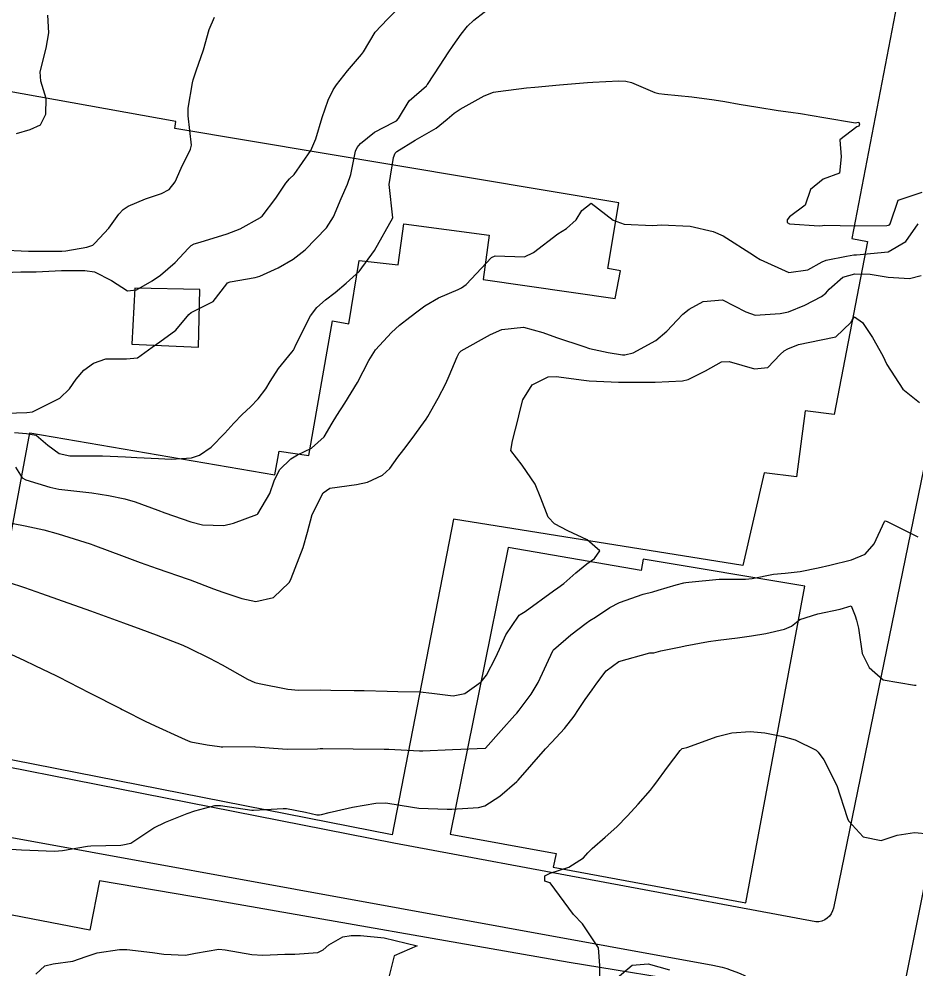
# Model space of a CAD drawing. Header units: metres. Extents: x 307586 to 320046, y 7427249 to 7434250.
# Drawn here: x 310796.4 to 310850.7, y 7432277.1 to 7432334.5 of the extents above; entities that cross this region are included whole.
import ezdxf

# ---------------------------------------------------------------- set-up
doc = ezdxf.new("R2010")
doc.units = ezdxf.units.M
doc.header["$MEASUREMENT"] = 0
for name, color, linetype in [('Curvas de Nivel 1m', 11, 'Continuous'), ('Curvas de Nivel 5m', 15, 'Continuous'), ('Edificações', 30, 'Continuous'), ('Vias Primárias', 230, 'Continuous')]:
    doc.layers.add(name, color=color, linetype=linetype)

msp = doc.modelspace()

# ---------------------------------------------------------------- linework, layer by layer
at = {"layer": 'Curvas de Nivel 1m', "flags": 128}
for points, elevation in [([(310794.967, 7432319.161), (310796.518, 7432319.224), (310796.967, 7432319.223), (310797.439, 7432319.234), (310798.969, 7432319.305), (310800.389, 7432319.306), (310800.968, 7432319.223), (310802.002, 7432318.71), (310802.954, 7432318.085), (310803.514, 7432318.133), (310804.454, 7432318.678), (310804.966, 7432319.024), (310805.85, 7432319.786), (310806.658, 7432320.653), (310806.815, 7432320.821), (310806.986, 7432320.912), (310807.362, 7432321.02), (310808.992, 7432321.531), (310809.775, 7432321.832), (310811.002, 7432322.518), (310811.051, 7432322.551), (310811.112, 7432322.599), (310811.931, 7432323.679), (310812.543, 7432324.585), (310812.771, 7432324.847), (310813.038, 7432325.117), (310814.052, 7432326.565), (310814.355, 7432327.269), (310814.733, 7432328.555), (310815.093, 7432329.601), (310815.405, 7432330.242), (310815.614, 7432330.545), (310816.262, 7432331.388), (310817.121, 7432332.366), (310817.229, 7432332.528), (310817.939, 7432333.72), (310818.695, 7432334.507), (310819.158, 7432334.97)], 734), ([(310795.207, 7432320.561), (310796.98, 7432320.481), (310798.711, 7432320.475), (310798.98, 7432320.481), (310799.222, 7432320.496), (310800.506, 7432320.725), (310800.854, 7432320.851), (310800.985, 7432320.966), (310801.831, 7432321.876), (310802.446, 7432322.706), (310802.703, 7432323.007), (310803.01, 7432323.204), (310804.054, 7432323.648), (310805.022, 7432323.97), (310805.488, 7432324.203), (310805.85, 7432324.662), (310806.206, 7432325.493), (310806.781, 7432326.653), (310806.824, 7432326.885), (310806.628, 7432328.655), (310806.624, 7432329.118), (310806.888, 7432330.652), (310806.925, 7432330.831), (310807.11, 7432331.388), (310807.551, 7432332.644), (310807.899, 7432333.881), (310808.231, 7432334.634)], 733), ([(310796.25, 7432327.593), (310797.069, 7432327.826), (310797.708, 7432328.126), (310798.018, 7432328.756), (310798.039, 7432329.702), (310797.716, 7432330.761), (310797.671, 7432331.324), (310798.041, 7432332.756), (310798.21, 7432333.681), (310798.137, 7432334.755)], 732), ([(310796.119, 7432309.508), (310796.85, 7432309.451), (310797.43, 7432309.343), (310798.151, 7432308.75), (310798.835, 7432308.243), (310799.468, 7432308.099), (310800.834, 7432308.105), (310801.45, 7432308.098), (310802.833, 7432308.04), (310803.52, 7432308.002), (310804.832, 7432307.937), (310805.596, 7432307.897), (310806.833, 7432307.986), (310807.327, 7432308.152), (310808.026, 7432308.632), (310808.852, 7432309.479), (310809.386, 7432310.087), (310809.907, 7432310.61), (310810.406, 7432311.066), (310810.872, 7432311.55), (310811.33, 7432312.144), (310811.602, 7432312.593), (310812.098, 7432313.385), (310812.91, 7432314.381), (310812.997, 7432314.493), (310813.04, 7432314.578), (310813.152, 7432314.813), (310814.041, 7432316.563), (310814.422, 7432317.076), (310814.948, 7432317.528), (310815.528, 7432317.971), (310816.183, 7432318.538), (310816.6, 7432318.9), (310816.97, 7432319.259), (310817.913, 7432320.516), (310819.003, 7432322.5), (310818.796, 7432324.504), (310819.049, 7432326.15), (310819.145, 7432326.406), (310819.254, 7432326.498), (310820.368, 7432327.182), (310821.07, 7432327.586), (310821.641, 7432327.908), (310822.29, 7432328.468), (310822.717, 7432328.833), (310823.089, 7432329.069), (310824.53, 7432329.871), (310825.1, 7432330.096), (310825.385, 7432330.142), (310827.102, 7432330.351), (310827.603, 7432330.403), (310829.104, 7432330.527), (310830.795, 7432330.674), (310831.106, 7432330.693), (310832.681, 7432330.771), (310833.107, 7432330.765), (310833.456, 7432330.684), (310834.302, 7432330.322), (310834.864, 7432330.077), (310835.1, 7432330.005), (310835.44, 7432329.966), (310837.098, 7432329.815), (310838.451, 7432329.624), (310839.096, 7432329.52), (310839.97, 7432329.376), (310841.092, 7432329.189), (310842.333, 7432328.985), (310843.09, 7432328.883), (310843.68, 7432328.803), (310845.087, 7432328.568), (310847.007, 7432328.247), (310847.084, 7432328.258), (310847.199, 7432328.283), (310847.25, 7432328.167), (310847.204, 7432328.046), (310847.08, 7432328.006), (310846.046, 7432327.203), (310846.139, 7432326.179), (310846.026, 7432325.197), (310845.039, 7432324.835), (310844.283, 7432324.201), (310843.968, 7432323.257), (310843.008, 7432322.554), (310842.863, 7432322.364), (310842.865, 7432322.221), (310843.002, 7432322.129), (310844.813, 7432322.005), (310845.001, 7432322.03), (310845.145, 7432322.045), (310847.001, 7432322.013), (310848.89, 7432322.03), (310849.002, 7432322.042), (310849.062, 7432322.08), (310849.091, 7432322.139), (310849.592, 7432323.567), (310851.032, 7432324.046)], 736), ([(310796.182, 7432307.417), (310796.59, 7432306.772), (310796.812, 7432306.649), (310798.271, 7432306.211), (310798.806, 7432306.095), (310799.54, 7432305.998), (310800.804, 7432305.873), (310801.807, 7432305.705), (310802.801, 7432305.494), (310803.422, 7432305.314), (310804.794, 7432304.815), (310805.211, 7432304.666), (310806.785, 7432304.119), (310807.496, 7432303.926), (310808.782, 7432303.89), (310809.366, 7432304.032), (310810.792, 7432304.553), (310810.818, 7432304.574), (310810.837, 7432304.6), (310811.567, 7432305.83), (310811.844, 7432306.59), (310812.153, 7432307.257), (310812.833, 7432307.922), (310813.25, 7432308.161), (310814.086, 7432308.561), (310814.85, 7432309.248), (310815.335, 7432310.068), (310815.631, 7432310.542), (310816.119, 7432311.289), (310816.883, 7432312.53), (310817.552, 7432313.871), (310817.969, 7432314.514), (310818.924, 7432315.57), (310819.418, 7432316.005), (310820.041, 7432316.489), (310820.544, 7432316.879), (310820.943, 7432317.163), (310821.775, 7432317.647), (310822.959, 7432318.167), (310823.161, 7432318.256), (310823.444, 7432318.453), (310824.98, 7432320.105), (310825.203, 7432320.206), (310826.98, 7432320.145), (310827.513, 7432320.402), (310828.994, 7432321.524), (310829.528, 7432321.844), (310830.107, 7432322.369), (310830.44, 7432322.937), (310831.018, 7432323.377), (310832.336, 7432322.347), (310833.001, 7432322.114), (310834.713, 7432322.027), (310835, 7432322.043), (310835.244, 7432322.064), (310837, 7432321.997), (310838.39, 7432321.662), (310838.994, 7432321.406), (310840.834, 7432320.241), (310840.982, 7432320.138), (310841.245, 7432319.972), (310842.973, 7432319.198), (310844.111, 7432319.34), (310844.979, 7432319.832), (310845.236, 7432319.932), (310846.461, 7432320.175), (310846.903, 7432320.252), (310846.984, 7432320.258), (310847.073, 7432320.258), (310848.986, 7432320.441), (310850.052, 7432321.07), (310850.788, 7432322.122)], 737), ([(310795.428, 7432304.139), (310796.78, 7432303.879), (310797.896, 7432303.633), (310798.773, 7432303.395), (310800.708, 7432302.777), (310800.763, 7432302.754), (310800.867, 7432302.719), (310802.756, 7432302.009), (310803.721, 7432301.654), (310804.749, 7432301.298), (310806.631, 7432300.651), (310806.743, 7432300.609), (310808.169, 7432300.06), (310808.735, 7432299.861), (310809.871, 7432299.469), (310810.73, 7432299.291), (310811.792, 7432299.53), (310812.742, 7432300.447), (310812.814, 7432300.579), (310812.86, 7432300.694), (310813.594, 7432302.568), (310813.845, 7432303.496), (310814.133, 7432304.56), (310814.806, 7432305.868), (310815.202, 7432306.153), (310816.811, 7432306.378), (310817.471, 7432306.52), (310818.388, 7432306.938), (310818.825, 7432307.339), (310819.319, 7432308.012), (310819.681, 7432308.492), (310820.177, 7432309.159), (310820.859, 7432310.094), (310821.023, 7432310.317), (310821.128, 7432310.477), (310821.76, 7432311.586), (310822.211, 7432312.467), (310822.418, 7432312.937), (310822.907, 7432314.085), (310823.029, 7432314.341), (310823.149, 7432314.456), (310824.923, 7432315.436), (310825.604, 7432315.746), (310826.928, 7432315.893), (310828.083, 7432315.551), (310828.922, 7432315.259), (310830.569, 7432314.711), (310830.915, 7432314.601), (310832.047, 7432314.349), (310832.911, 7432314.201), (310833.047, 7432314.202), (310833.543, 7432314.331), (310834.921, 7432315.077), (310835.592, 7432315.638), (310836.21, 7432316.297), (310836.559, 7432316.674), (310836.943, 7432316.973), (310837.795, 7432317.432), (310838.952, 7432317.533), (310840.377, 7432316.81), (310840.938, 7432316.607), (310842.455, 7432316.71), (310842.942, 7432316.806), (310843.945, 7432317.208), (310844.956, 7432317.743), (310845.214, 7432317.932), (310845.417, 7432318.185), (310846.232, 7432318.916), (310846.972, 7432319.113), (310847.894, 7432319.078), (310848.97, 7432318.897), (310850.264, 7432318.833), (310850.972, 7432318.999)], 738), ([(310794.743, 7432300.79), (310796.737, 7432300.137), (310797.766, 7432299.787), (310798.73, 7432299.444), (310800.723, 7432298.72), (310802.713, 7432298.011), (310803.767, 7432297.624), (310804.702, 7432297.274), (310806.3, 7432296.654), (310806.691, 7432296.477), (310807.917, 7432295.863), (310808.681, 7432295.456), (310810.22, 7432294.605), (310810.67, 7432294.406), (310810.932, 7432294.334), (310812.664, 7432293.984), (310813.297, 7432293.936), (310814.664, 7432293.948), (310815.269, 7432293.939), (310816.664, 7432293.921), (310817.275, 7432293.909), (310818.663, 7432293.865), (310819.306, 7432293.851), (310820.663, 7432293.835), (310821.382, 7432293.753), (310822.66, 7432293.588), (310823.376, 7432293.735), (310824.361, 7432294.435), (310824.677, 7432294.832), (310825.231, 7432295.881), (310825.457, 7432296.422), (310825.844, 7432297.28), (310826.61, 7432298.411), (310826.665, 7432298.469), (310826.724, 7432298.509), (310827.013, 7432298.693), (310828.738, 7432299.937), (310829.004, 7432300.114), (310829.36, 7432300.374), (310830.093, 7432301.023), (310830.755, 7432301.564), (310831.22, 7432301.893), (310831.538, 7432302.352), (310830.773, 7432303.019), (310829.594, 7432303.559), (310828.787, 7432303.991), (310828.41, 7432304.386), (310827.958, 7432305.546), (310827.618, 7432306.398), (310826.83, 7432307.543), (310826.15, 7432308.417), (310826.252, 7432309.013), (310826.616, 7432310.412), (310826.654, 7432310.623), (310826.874, 7432311.497), (310827.437, 7432312.402), (310828.403, 7432312.875), (310828.891, 7432312.898), (310830.575, 7432312.676), (310830.887, 7432312.64), (310832.669, 7432312.56), (310832.886, 7432312.557), (310834.638, 7432312.562), (310834.887, 7432312.566), (310836.546, 7432312.636), (310836.889, 7432312.715), (310837.929, 7432313.243), (310838.906, 7432313.779), (310839.365, 7432313.797), (310840.9, 7432313.373), (310841.692, 7432313.441), (310842.441, 7432314.225), (310842.691, 7432314.447), (310842.916, 7432314.564), (310843.551, 7432314.842), (310844.922, 7432315.108), (310845.805, 7432315.3), (310846.719, 7432316.172), (310846.798, 7432316.309), (310846.938, 7432316.508), (310847.424, 7432316.163), (310848.038, 7432315.267), (310848.657, 7432314.144), (310848.905, 7432313.631), (310849.857, 7432312.13), (310850.875, 7432311.334)], 739), ([(310794.962, 7432284.37), (310796.546, 7432284.288), (310797.047, 7432284.261), (310798.545, 7432284.207), (310799.036, 7432284.245), (310800.55, 7432284.498), (310800.751, 7432284.517), (310802.551, 7432284.563), (310802.676, 7432284.573), (310803.155, 7432284.691), (310804.562, 7432285.601), (310805.268, 7432285.961), (310806.571, 7432286.468), (310807.027, 7432286.643), (310808.246, 7432286.957), (310808.578, 7432286.963), (310810.491, 7432286.684), (310810.574, 7432286.684), (310812.374, 7432286.784), (310812.576, 7432286.773), (310813.726, 7432286.563), (310814.416, 7432286.397), (310814.571, 7432286.392), (310814.703, 7432286.417), (310815.156, 7432286.544), (310816.304, 7432286.806), (310816.578, 7432286.854), (310817.989, 7432287.101), (310818.582, 7432287.111), (310820.209, 7432286.853), (310820.578, 7432286.807), (310822.295, 7432286.745), (310822.577, 7432286.747), (310824.186, 7432286.829), (310824.58, 7432286.935), (310825.496, 7432287.514), (310826.52, 7432288.411), (310826.561, 7432288.453), (310826.604, 7432288.496), (310828.256, 7432290.386), (310828.627, 7432290.783), (310829.395, 7432291.613), (310829.99, 7432292.367), (310830.252, 7432292.761), (310830.658, 7432293.369), (310831.078, 7432293.945), (310831.35, 7432294.353), (310831.927, 7432295.101), (310832.686, 7432295.674), (310834.563, 7432296.184), (310834.692, 7432296.188), (310834.802, 7432296.198), (310835.228, 7432296.305), (310836.434, 7432296.556), (310836.698, 7432296.605), (310838.102, 7432296.869), (310838.703, 7432296.957), (310839.855, 7432297.099), (310840.708, 7432297.212), (310841.578, 7432297.363), (310842.714, 7432297.629), (310843.136, 7432297.794), (310843.639, 7432298.206), (310844.727, 7432298.555), (310846.083, 7432298.822), (310846.732, 7432299.034), (310846.979, 7432298.42), (310847.06, 7432298.165), (310847.188, 7432297.69), (310847.4, 7432296.159), (310847.831, 7432295.3), (310848.677, 7432294.559), (310850.568, 7432294.228), (310850.674, 7432294.232)], 741), ([(310831.54, 7432276.349), (310831.539, 7432277.277), (310831.449, 7432278.35), (310830.497, 7432279.8), (310829.95, 7432280.366), (310828.522, 7432282.282), (310828.452, 7432282.311), (310828.204, 7432282.385), (310828.204, 7432282.709), (310828.53, 7432282.869), (310829.666, 7432283.238), (310830.544, 7432283.789), (310830.816, 7432284.09), (310831.067, 7432284.355), (310831.866, 7432285.041), (310832.566, 7432285.672), (310833.208, 7432286.33), (310833.863, 7432287.042), (310834.597, 7432287.889), (310834.785, 7432288.124), (310834.917, 7432288.307), (310835.627, 7432289.286), (310836.401, 7432290.292), (310836.517, 7432290.398), (310836.624, 7432290.432), (310836.806, 7432290.468), (310838.632, 7432291.136), (310839.531, 7432291.354), (310840.635, 7432291.424), (310841.519, 7432291.346), (310842.632, 7432291.134), (310843.349, 7432290.928), (310844.624, 7432290.295), (310844.754, 7432290.189), (310845.086, 7432289.718), (310845.877, 7432288.177), (310846.507, 7432286.238), (310846.523, 7432286.171), (310846.571, 7432286.026), (310847.475, 7432285.069), (310848.56, 7432284.842), (310849.519, 7432285.175), (310850.565, 7432285.323), (310851.438, 7432285.238)], 742), ([(310797.424, 7432276.755), (310797.951, 7432277.257), (310798.463, 7432277.385), (310799.653, 7432277.54), (310800.47, 7432277.838), (310801.129, 7432278.058), (310802.476, 7432278.253), (310802.925, 7432278.244), (310804.474, 7432278.06), (310805.167, 7432277.968), (310806.472, 7432277.912), (310807.079, 7432278.036), (310808.478, 7432278.269), (310808.861, 7432278.232), (310810.473, 7432277.948), (310811.149, 7432277.917), (310812.474, 7432277.965), (310813.076, 7432277.969), (310814.476, 7432278.07), (310814.79, 7432278.235), (310815.146, 7432278.543), (310815.997, 7432279.026), (310816.489, 7432279.106), (310817.065, 7432279.098), (310818.488, 7432278.962), (310820.483, 7432278.48), (310819.096, 7432277.871), (310818.757, 7432276.497)], 742), ([(310832.454, 7432276.445), (310833.494, 7432277.298), (310834.469, 7432277.383), (310835.746, 7432277.015)], 743)]:
    msp.add_lwpolyline(points, dxfattribs=dict(at, elevation=elevation))
at = {"layer": 'Curvas de Nivel 5m', "flags": 128}
for points, elevation in [([(310794.988, 7432310.663), (310796.863, 7432310.731), (310797.217, 7432310.765), (310798.871, 7432311.584), (310799.449, 7432312.162), (310799.855, 7432312.73), (310800.329, 7432313.288), (310800.898, 7432313.707), (310801.654, 7432313.961), (310802.902, 7432313.966), (310803.557, 7432314.036), (310804.46, 7432314.677), (310804.916, 7432315.001), (310805.89, 7432315.693), (310806.673, 7432316.653), (310806.81, 7432316.776), (310806.936, 7432316.83), (310808.141, 7432317.436), (310808.961, 7432318.509), (310809.012, 7432318.57), (310809.171, 7432318.618), (310810.678, 7432318.891), (310810.967, 7432318.973), (310812.081, 7432319.48), (310812.977, 7432319.995), (310813.718, 7432320.569), (310814.996, 7432321.894), (310815.422, 7432322.546), (310815.897, 7432323.664), (310816.261, 7432324.538), (310816.467, 7432325.107), (310816.763, 7432326.533), (310816.85, 7432326.738), (310817.06, 7432326.979), (310817.912, 7432327.675), (310819.08, 7432328.273), (310819.228, 7432328.352), (310819.353, 7432328.497), (310820.007, 7432329.578), (310821.041, 7432330.481), (310821.074, 7432330.509), (310821.104, 7432330.555), (310821.869, 7432331.719), (310822.361, 7432332.468), (310822.67, 7432332.924), (310823.14, 7432333.599), (310823.527, 7432334.075), (310823.904, 7432334.449), (310825.163, 7432335.423)], 735), ([(310794.916, 7432296.562), (310796.683, 7432295.75), (310797.353, 7432295.433), (310798.673, 7432294.795), (310798.786, 7432294.739), (310800.659, 7432293.762), (310802.531, 7432292.815), (310802.644, 7432292.757), (310802.763, 7432292.698), (310804.023, 7432292.065), (310804.634, 7432291.768), (310806.233, 7432291.048), (310806.625, 7432290.861), (310806.788, 7432290.811), (310807.778, 7432290.633), (310808.525, 7432290.525), (310808.622, 7432290.514), (310808.73, 7432290.511), (310810.622, 7432290.52), (310810.707, 7432290.514), (310812.621, 7432290.361), (310814.457, 7432290.389), (310814.621, 7432290.396), (310814.772, 7432290.398), (310816.621, 7432290.386), (310818.485, 7432290.365), (310818.622, 7432290.364), (310818.762, 7432290.358), (310820.621, 7432290.274), (310820.826, 7432290.273), (310822.622, 7432290.347), (310824.623, 7432290.43), (310825.567, 7432291.488), (310826.385, 7432292.413), (310826.506, 7432292.55), (310826.648, 7432292.728), (310827.38, 7432293.681), (310827.814, 7432294.393), (310828.692, 7432296.308), (310828.718, 7432296.355), (310828.734, 7432296.38), (310829.791, 7432297.285), (310830.717, 7432297.987), (310830.937, 7432298.14), (310831.268, 7432298.355), (310832.15, 7432298.925), (310832.732, 7432299.244), (310834.16, 7432299.742), (310834.739, 7432299.889), (310835.07, 7432299.976), (310836.151, 7432300.296), (310836.608, 7432300.427), (310836.744, 7432300.445), (310836.923, 7432300.465), (310838.747, 7432300.649), (310840.342, 7432300.649), (310840.747, 7432300.678), (310842.038, 7432300.939), (310842.751, 7432301.017), (310843.648, 7432301.103), (310844.754, 7432301.325), (310845.449, 7432301.49), (310846.759, 7432301.807), (310847.579, 7432302.158), (310848.141, 7432302.781), (310848.764, 7432304.14), (310848.793, 7432304.164), (310848.913, 7432304.139), (310850.779, 7432303.211)], 740)]:
    msp.add_lwpolyline(points, dxfattribs=dict(at, elevation=elevation))
at = {"layer": 'Edificações'}
msp.add_lwpolyline([(310849.804, 7432336.979), (310846.779, 7432321.251), (310847.731, 7432321.068), (310845.717, 7432310.595), (310843.951, 7432310.825), (310843.429, 7432306.824), (310841.475, 7432307.079), (310840.188, 7432301.471), (310822.687, 7432304.273), (310818.972, 7432285.18), (310793.434, 7432290.199), (310797.056, 7432309.486), (310811.875, 7432306.963), (310812.143, 7432308.391), (310813.929, 7432308.123), (310815.366, 7432316.261), (310816.349, 7432316.082), (310816.974, 7432319.921), (310819.345, 7432319.658), (310819.674, 7432322.127), (310824.834, 7432321.438), (310824.477, 7432318.76), (310832.469, 7432317.608), (310832.783, 7432319.299), (310832.03, 7432319.439), (310832.694, 7432323.406), (310805.82, 7432327.905), (310805.893, 7432328.311), (310790.297, 7432331.126)], dxfattribs=at)
for points in [[(310803.401, 7432318.251), (310803.222, 7432314.851), (310807.25, 7432314.672), (310807.34, 7432318.161)], [(310825.997, 7432302.561), (310822.474, 7432285.224), (310828.888, 7432284.05), (310828.708, 7432283.237), (310840.361, 7432281.07), (310843.934, 7432300.217), (310834.154, 7432301.853), (310834.033, 7432301.161)]]:
    msp.add_lwpolyline(points, close=True, dxfattribs=at)
at = {"layer": 'Edificações', "elevation": 749.539}
msp.add_lwpolyline([(310838.096, 7432276.088), (310829.674, 7432277.466), (310808.052, 7432281.254), (310801.263, 7432282.405), (310800.689, 7432279.42), (310787.191, 7432282.017)], dxfattribs=at)
at = {"layer": 'Vias Primárias'}
msp.add_lwpolyline([(310852.254, 7432312.781), (310845.666, 7432280.76, -0.362565), (310844.607, 7432279.918), (310819.08, 7432284.689), (310776.29, 7432293.101), (310775.46, 7432288.745), (310838.381, 7432277.303, -0.163834), (310842.325, 7432275.125, -0.23095)], format="xyb", dxfattribs=at)
at = {"layer": 'Vias Primárias', "elevation": 752.916}
msp.add_lwpolyline([(310837.494, 7432210.951), (310845.002, 7432251.403), (310850.257, 7432277.461), (310853.693, 7432294.745), (310854.765, 7432299.563, -0.420055), (310860.443, 7432303.097), (310896.993, 7432296.346), (310944.165, 7432287.877, -0.180461), (310949.426, 7432284.762, -0.155211), (310951.675, 7432278.98), (310947.609, 7432257.115), (310941.604, 7432226.783), (310936.349, 7432198.905), (310931.309, 7432173.702, -0.132627), (310930.364, 7432171.801, -3.247541)], format="xyb", dxfattribs=at)

doc.saveas('drawing.dxf')
